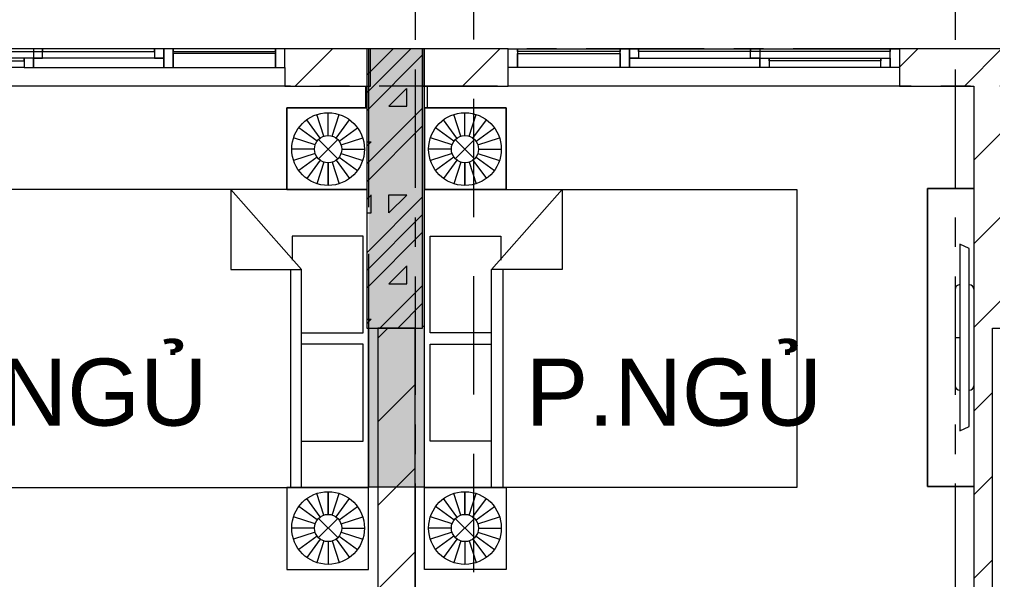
# Model space of a CAD drawing. Header units: millimetres. Extents: x -20144 to 117103, y -11426 to 48263.
# Drawn here: x 85876 to 91101, y 39752 to 42757 of the extents above; entities that cross this region are included whole.
import ezdxf

# ---------------------------------------------------------------- set-up
doc = ezdxf.new("R2010")
doc.units = ezdxf.units.MM
doc.linetypes.add('Grid Line', pattern=[22.225, 12.7, -3.175, 3.175, -3.175])
doc.linetypes.add('HIDDEN2', pattern=[4.7625, 3.175, -1.5875])
for name, color, linetype, lineweight in [('CHU', 181, 'Continuous', 5), ('CUA', 31, 'Continuous', 9), ('HATCH-TUONG', 152, 'Continuous', 9), ('KI-HIEU-1', 151, 'Continuous', 9), ('NET CAT', 3, 'Continuous', 5), ('NET-CAT', 3, 'Continuous', 9), ('NET-THAY', 2, 'Continuous', 15), ('THIET BI', 44, 'Continuous', 5), ('TRUC', 225, 'Continuous', 5)]:
    doc.layers.add(name, color=color, linetype=linetype, lineweight=lineweight)
doc.styles.add('Arial_4', font='arial.ttf', dxfattribs={"height": 360})
pattern_1 = [(45, (71000, 0), (-224.5064, 224.5064), [])]

# ---------------------------------------------------------------- blocks, each defined once
blk = doc.blocks.new('ALC1807-ASCENT PLAZA-KET CAU 1_rvt-1-MẶT BẰNG TẦNG 5 ĐẾN TẦNG 22')
at = {"layer": 'NET CAT'}
blk.add_hatch(color=7, dxfattribs=at).paths.add_polyline_path([(16750.5, 40249.9), (17050.5, 40249.9), (17050.5, 42599.9), (16750.5, 42599.9), (16750.5, 41005.7)], flags=0)
at = {"layer": 'NET CAT', "color": 90, "lineweight": 13}
for p, q in [((17050.5, 42599.9), (16750.5, 42599.9)), ((16750.5, 42599.9), (16750.5, 41749.9)), ((17050.5, 41749.9), (17050.5, 42599.9)), ((16750.5, 41499.9), (16750.5, 40249.9)), ((17050.5, 40249.9), (17050.5, 41499.9)), ((16750.5, 40249.9), (17050.5, 40249.9))]:
    blk.add_line(p, q, dxfattribs=at)
blk = doc.blocks.new('X-PHONG NGU 2 - X-PHONG NGU 2_Recovery_-378306-MẶT BẰNG TẦNG 23')
at = {"layer": 'CUA'}
for p, q in [((-1000, 0), (-1050, 0)), ((-1050, 0), (-1050, -100)), ((-450, 0), (-1000, 0)), ((-1000, 0), (-1000, -75)), ((-1000, -100), (-1000, 0)), ((-450, -75), (-450, 0)), ((-400, 0), (-450, 0)), ((-450, 0), (-450, -100)), ((300, 0), (-400, 0)), ((-400, 0), (-400, -50)), ((-400, -100), (-400, 0)), ((300, -50), (300, 0)), ((350, 0), (300, 0)), ((300, 0), (300, -50)), ((350, -50), (350, 0)), ((350, 0), (950, 0)), ((1000, 0), (950, 0)), ((950, 0), (950, -50)), ((1050, 0), (1000, 0)), ((1000, 0), (1000, -100)), ((1000, -50), (1000, 0)), ((1050, -100), (1050, 0)), ((-400, -50), (300, -50)), ((-350, -50), (-400, -50)), ((-400, -50), (-400, -100)), ((-350, -100), (-350, -50)), ((300, -50), (250, -50)), ((250, -50), (250, -100)), ((300, -50), (350, -50)), ((300, -100), (300, -50)), ((950, -35), (350, -35)), ((350, -35), (350, -50)), ((350, -50), (950, -50)), ((950, -50), (950, -35)), ((950, -50), (1000, -50)), ((-1050, -100), (-1000, -100)), ((-1000, -75), (-450, -75)), ((-450, -85), (-1000, -85)), ((-1000, -85), (-1000, -100)), ((-1000, -100), (-450, -100)), ((-450, -100), (-450, -85)), ((-450, -100), (-400, -100)), ((-400, -100), (-350, -100)), ((250, -85), (-350, -85)), ((-350, -85), (-350, -100)), ((-350, -100), (250, -100)), ((1000, -85), (250, -85)), ((250, -85), (250, -100)), ((250, -100), (250, -85)), ((250, -100), (1000, -100)), ((250, -100), (300, -100)), ((1000, -100), (1000, -85)), ((1000, -100), (1050, -100))]:
    blk.add_line(p, q, dxfattribs=at)
blk = doc.blocks.new('X-GIUONG - X-GIUONG-V91-MẶT BẰNG TẦNG 23')
at = {"layer": 'THIET BI'}
for p, q in [((-1239, -9.9), (-1239, -439)), ((-1239, -439), (-1239, -9.9)), ((-1039.2, -147.8), (-1076.9, -31.8)), ((-1016.6, -144.2), (-1016.6, -22.2)), ((-993.9, -147.8), (-956.3, -31.8)), ((-800, -439), (-800, -9.9)), ((-800, -9.9), (-800, -2000)), ((-800, -9.9), (-800, -439)), ((-800, -9.9), (-800, -2000)), ((-550, -30), (-550, -410)), ((-30, -30), (-550, -30)), ((800, 0), (-55.4, 0)), ((800, 0), (-55.4, 0)), ((-30, -360), (-30, -30)), ((30, -30), (30, -360)), ((550, -30), (30, -30)), ((550, -360), (550, -30)), ((1239, 0), (800, 0)), ((800, 0), (800, -439)), ((800, -2000), (800, 0)), ((1239, 0), (800, 0)), ((800, 0), (800, -439)), ((800, -2000), (800, 0)), ((993.9, -147.8), (956.3, -31.8)), ((1016.6, -144.2), (1016.6, -22.2)), ((1039.2, -147.8), (1076.9, -31.8)), ((1239, -439), (1239, 0)), ((1239, -439), (1239, 0)), ((-1075.8, -174.4), (-1174.4, -102.7)), ((-1059.6, -158.2), (-1131.2, -59.5)), ((-973.5, -158.2), (-901.9, -59.5)), ((-957.4, -174.4), (-858.7, -102.7)), ((957.4, -174.4), (858.7, -102.7)), ((973.5, -158.2), (901.9, -59.5)), ((1059.6, -158.2), (1131.2, -59.5)), ((1075.8, -174.4), (1174.4, -102.7)), ((-1086.1, -194.8), (-1202.1, -157.1)), ((-1068.3, -269.1), (-964.8, -165.6)), ((-1068.3, -165.6), (-964.8, -269.1)), ((-947, -194.8), (-831, -157.1)), ((947, -194.8), (831, -157.1)), ((1068.3, -269.1), (964.8, -165.6)), ((1068.3, -165.6), (964.8, -269.1)), ((1086.1, -194.8), (1202.1, -157.1)), ((-1089.7, -217.4), (-1211.7, -217.4)), ((-1086.1, -240), (-1202.1, -277.7)), ((-1075.8, -260.4), (-1174.4, -332.1)), ((-957.4, -260.4), (-858.7, -332.1)), ((-947, -240), (-831, -277.7)), ((-943.4, -217.4), (-821.4, -217.4)), ((-821.4, -217.4), (-943.4, -217.4)), ((943.4, -217.4), (821.4, -217.4)), ((821.4, -217.4), (943.4, -217.4)), ((947, -240), (831, -277.7)), ((957.4, -260.4), (858.7, -332.1)), ((1075.8, -260.4), (1174.4, -332.1)), ((1086.1, -240), (1202.1, -277.7)), ((1089.7, -217.4), (1211.7, -217.4)), ((-1059.6, -276.6), (-1131.2, -375.2)), ((-1039.2, -287), (-1076.9, -402.9)), ((-1016.6, -290.5), (-1016.6, -412.5)), ((-993.9, -287), (-956.3, -402.9)), ((-973.5, -276.6), (-901.9, -375.2)), ((973.5, -276.6), (901.9, -375.2)), ((993.9, -287), (956.3, -402.9)), ((1016.6, -290.5), (1016.6, -412.5)), ((1039.2, -287), (1076.9, -402.9)), ((1059.6, -276.6), (1131.2, -375.2)), ((-370, -360), (-800, -740)), ((-370, -740), (-370, -360)), ((800, -360), (-370, -360)), ((-550, -410), (-420, -410)), ((-1239, -439), (-800, -439)), ((-800, -439), (-1239, -439)), ((-370, -420), (800, -420)), ((800, -439), (1239, -439)), ((800, -439), (1239, -439)), ((-800, -740), (-370, -740)), ((-800, -2000), (800, -2000)), ((-800, -2000), (800, -2000))]:
    blk.add_line(p, q, dxfattribs=at)
for centre, radius in [((-1016.6, -217.4), 195.1), ((1016.6, -217.4), 195.1), ((-1016.6, -217.4), 73.2), ((1016.6, -217.4), 73.2)]:
    blk.add_circle(centre, radius, dxfattribs=at)
blk = doc.blocks.new('X-PHONG NGU 2 - X-PHONG NGU 2_Recovery_-626354-MẶT BẰNG TẦNG 23')
at = {"layer": 'CUA'}
for p, q in [((-1050, 100), (-1000, 100)), ((-1050, 0), (-1050, 100)), ((-1000, 100), (-450, 100)), ((-1000, 85), (-1000, 100)), ((-1000, 100), (-1000, 0)), ((-450, 85), (-1000, 85)), ((-1000, 75), (-450, 75)), ((-1000, 0), (-1000, 75)), ((-450, 100), (-450, 85)), ((-450, 100), (-400, 100)), ((-450, 0), (-450, 100)), ((-450, 75), (-450, 0)), ((-400, 100), (-350, 100)), ((-400, 50), (-400, 100)), ((-400, 100), (-400, 0)), ((-350, 100), (250, 100)), ((-350, 85), (-350, 100)), ((-350, 100), (-350, 50)), ((250, 85), (-350, 85)), ((250, 100), (1000, 100)), ((250, 85), (250, 100)), ((250, 100), (250, 85)), ((250, 100), (300, 100)), ((250, 50), (250, 100)), ((1000, 85), (250, 85)), ((300, 100), (300, 50)), ((1000, 100), (1000, 85)), ((1000, 100), (1050, 100)), ((1000, 0), (1000, 100)), ((1050, 100), (1050, 0)), ((-1000, 0), (-1050, 0)), ((-450, 0), (-1000, 0)), ((-400, 0), (-450, 0)), ((-400, 50), (300, 50)), ((-400, 0), (-400, 50)), ((-350, 50), (-400, 50)), ((300, 0), (-400, 0)), ((300, 50), (250, 50)), ((300, 50), (300, 0)), ((300, 50), (350, 50)), ((300, 0), (300, 50)), ((350, 0), (300, 0)), ((350, 50), (950, 50)), ((350, 35), (350, 50)), ((350, 50), (350, 0)), ((950, 35), (350, 35)), ((950, 0), (350, 0)), ((950, 50), (950, 35)), ((950, 50), (1000, 50)), ((950, 0), (950, 50)), ((1000, 0), (950, 0)), ((1000, 50), (1000, 0)), ((1050, 0), (1000, 0))]:
    blk.add_line(p, q, dxfattribs=at)
blk = doc.blocks.new('X-TV - X-TV-629878-MẶT BẰNG TẦNG 23')
at = {"layer": 'THIET BI'}
for p, q in [((0, -250), (0, -0.1)), ((0, -0.1), (0, -250)), ((322.5, -25), (300, -75)), ((1277.5, -25), (322.5, -25)), ((1300, -75), (1277.5, -25)), ((1600, -0.1), (1600, -250)), ((1600, -250), (1600, -0.1)), ((300, -75), (1300, -75)), ((540, -100), (1060, -100)), ((800, -100), (800, -75)), ((1600, -250), (0, -250)), ((0, -250), (1600, -250))]:
    blk.add_line(p, q, dxfattribs=at)
for centre, start_param, end_param in [((540, -25), 0.006734, 1.570796), ((1060, -25), 4.712389, 6.276452), ((540, -75), 1.570796, 3.141593), ((1060, -75), 3.141593, 4.712389)]:
    blk.add_ellipse(centre, major_axis=(0, 25), ratio=0.9, start_param=start_param, end_param=end_param, dxfattribs=at)
blk = doc.blocks.new('X-GIUONG - X-GIUONG-V94-MẶT BẰNG TẦNG 23')
at = {"layer": 'THIET BI'}
for p, q in [((-800, 2000), (800, 2000)), ((-800, 0), (-800, 2000)), ((-800, 0), (-800, 2000)), ((-800, 2000), (800, 2000)), ((800, 2000), (800, 0)), ((800, 2000), (800, 0)), ((-800, 740), (-370, 740)), ((-370, 360), (-800, 740)), ((-370, 740), (-370, 360)), ((-1239, 439), (-800, 439)), ((-1239, 0), (-1239, 439)), ((-1239, 439), (-1239, 0)), ((-800, 439), (-1239, 439)), ((-800, 439), (-800, 0)), ((-800, 0), (-800, 439)), ((-370, 420), (800, 420)), ((800, 439), (1239, 439)), ((800, 0), (800, 439)), ((800, 439), (1239, 439)), ((800, 0), (800, 439)), ((1239, 439), (1239, 0)), ((1239, 439), (1239, 0)), ((-1059.6, 276.6), (-1131.2, 375.2)), ((-1039.2, 287), (-1076.9, 402.9)), ((-1016.6, 290.5), (-1016.6, 412.5)), ((-993.9, 287), (-956.3, 402.9)), ((-973.5, 276.6), (-901.9, 375.2)), ((-550, 410), (-420, 410)), ((-550, 30), (-550, 410)), ((973.5, 276.6), (901.9, 375.2)), ((993.9, 287), (956.3, 402.9)), ((1016.6, 290.5), (1016.6, 412.5)), ((1039.2, 287), (1076.9, 402.9)), ((1059.6, 276.6), (1131.2, 375.2)), ((-1075.8, 260.4), (-1174.4, 332.1)), ((-957.4, 260.4), (-858.7, 332.1)), ((800, 360), (-370, 360)), ((-30, 360), (-30, 30)), ((30, 30), (30, 360)), ((550, 360), (550, 30)), ((957.4, 260.4), (858.7, 332.1)), ((1075.8, 260.4), (1174.4, 332.1)), ((-1086.1, 240), (-1202.1, 277.7)), ((-1068.3, 269.1), (-964.8, 165.6)), ((-1068.3, 165.6), (-964.8, 269.1)), ((-947, 240), (-831, 277.7)), ((947, 240), (831, 277.7)), ((1068.3, 269.1), (964.8, 165.6)), ((1068.3, 165.6), (964.8, 269.1)), ((1086.1, 240), (1202.1, 277.7)), ((-1089.7, 217.4), (-1211.7, 217.4)), ((-943.4, 217.4), (-821.4, 217.4)), ((-821.4, 217.4), (-943.4, 217.4)), ((943.4, 217.4), (821.4, 217.4)), ((821.4, 217.4), (943.4, 217.4)), ((1089.7, 217.4), (1211.7, 217.4)), ((-1086.1, 194.8), (-1202.1, 157.1)), ((-1075.8, 174.4), (-1174.4, 102.7)), ((-1059.6, 158.2), (-1131.2, 59.5)), ((-973.5, 158.2), (-901.9, 59.5)), ((-957.4, 174.4), (-858.7, 102.7)), ((-947, 194.8), (-831, 157.1)), ((947, 194.8), (831, 157.1)), ((957.4, 174.4), (858.7, 102.7)), ((973.5, 158.2), (901.9, 59.5)), ((1059.6, 158.2), (1131.2, 59.5)), ((1075.8, 174.4), (1174.4, 102.7)), ((1086.1, 194.8), (1202.1, 157.1)), ((-1039.2, 147.8), (-1076.9, 31.8)), ((-1016.6, 144.2), (-1016.6, 22.2)), ((-993.9, 147.8), (-956.3, 31.8)), ((993.9, 147.8), (956.3, 31.8)), ((1016.6, 144.2), (1016.6, 22.2)), ((1039.2, 147.8), (1076.9, 31.8)), ((-800, 0), (-1239, 0)), ((-1239, 0), (-800, 0)), ((800, 0), (-800, 0)), ((800, 0), (-800, 0)), ((-30, 30), (-550, 30)), ((550, 30), (30, 30)), ((1239, 0), (800, 0)), ((1239, 0), (800, 0))]:
    blk.add_line(p, q, dxfattribs=at)
for centre, radius in [((-1016.6, 217.4), 195.1), ((1016.6, 217.4), 195.1), ((-1016.6, 217.4), 73.2), ((1016.6, 217.4), 73.2)]:
    blk.add_circle(centre, radius, dxfattribs=at)

msp = doc.modelspace()

# ---------------------------------------------------------------- hatches: boundary and pattern name
at = {"layer": 'HATCH-TUONG', "lineweight": 5}
h = msp.add_hatch(dxfattribs=at)
h.set_pattern_fill('FP_4', color=256, style=0, pattern_type=2)
h.set_pattern_definition(pattern_1)
h.paths.add_polyline_path([(84800.5, 42399.9), (85200.5, 42399.9), (85200.5, 42599.9), (84600.5, 42599.9), (84600.5, 42399.9)], flags=0)
h.paths.add_polyline_path([(87300.5, 42399.9), (87760.4, 42399.9), (87760.4, 42599.9), (87300.5, 42599.9), (87300.5, 42499.9)], flags=0)
h = msp.add_hatch(dxfattribs=at)
h.set_pattern_fill('FP_4', color=256, style=0, pattern_type=2)
h.set_pattern_definition(pattern_1)
h.paths.add_polyline_path([(91200.5, 42399.9), (91200.5, 42599.9), (90600.5, 42599.9), (90600.5, 42399.9), (91000.5, 42399.9)], flags=0)
h.paths.add_polyline_path([(88500.5, 42399.9), (88500.5, 42599.9), (88040.6, 42599.9), (88040.6, 42399.9)], flags=0)
h = msp.add_hatch(dxfattribs=at)
h.set_pattern_fill('FP_4', color=256, style=0, pattern_type=2)
h.set_pattern_definition(pattern_1)
h.paths.add_polyline_path([(91200.5, 41099.9), (91200.5, 42399.9), (91000.5, 42399.9), (91000.5, 41099.9), (91100.5, 41099.9)], flags=0)
h = msp.add_hatch(dxfattribs=at)
h.set_pattern_fill('FP_4', color=256, style=0, pattern_type=2)
h.set_pattern_definition(pattern_1)
h.paths.add_polyline_path([(87831.4, 34199.9), (88000.5, 34199.9), (88000.5, 41100), (87800.5, 41100), (87800.5, 34199.9)], flags=0)
h = msp.add_hatch(dxfattribs=at)
h.set_pattern_fill('FP_4', color=256, style=0, pattern_type=2)
h.set_pattern_definition(pattern_1)
h.paths.add_polyline_path([(88000.5, 34199.9), (88000.5, 41100), (87800.5, 41100), (87800.5, 34199.9), (87831.4, 34199.9)], flags=0)
h = msp.add_hatch(dxfattribs=at)
h.set_pattern_fill('FP_4', color=256, style=0, pattern_type=2)
h.set_pattern_definition(pattern_1)
h.paths.add_polyline_path([(91100.5, 37299.9), (91100.5, 37449.9), (91000.5, 37449.9), (91000.5, 37299.9)], flags=0)
h.paths.add_polyline_path([(91100.5, 38349.9), (91100.5, 41099.9), (91000.5, 41099.9), (91000.5, 38349.9)], flags=0)
at = {"layer": 'NET CAT'}
h = msp.add_hatch(dxfattribs=at)
h.set_pattern_fill('FP_1', color=256, style=0, pattern_type=2)
h.set_pattern_definition([(45, (71095.25, 0), (-476.246, 476.246), []), (45, (71190.5, 0), (-476.246, 476.246), []), (45, (71000, 0), (-476.246, 476.246), []), (45, (71476.25, 0), (-476.246, 476.246), []), (45, (71571.5, 0), (-476.246, 476.246), []), (0, (71381, 95.25), (0, 952.5), [95.25, -857.25]), (0, (71476.25, 190.5), (0, 952.5), [95.25, -857.25]), (45, (71381, 95.25), (0, 952.491), [134.683, -1212.342]), (45, (71476.25, 95.25), (0, 952.491), [134.683, -1212.342]), (0, (71381, 95.25), (0, 952.5), [95.25, -857.25]), (90, (70904.75, 95.25), (-952.5, 6e-14), [95.25, -857.25]), (90, (71000, 95.25), (-952.5, 6e-14), [190.5, -762]), (45, (70904.75, 190.5), (0, 952.491), [134.683, -1212.342]), (90, (71762, 381), (-952.5, 6e-14), [95.25, -857.25]), (0, (71666.75, 381), (0, 952.5), [95.25, -857.25]), (45, (71666.75, 381), (0, 952.491), [134.683, -1212.342]), (0, (71857.25, 95.25), (0, 952.5), [95.25, -857.25]), (0, (71857.25, 571.5), (0, 952.5), [95.25, -857.25]), (90, (72047.75, 666.75), (-952.5, 6e-14), [95.25, -857.25]), (45, (71857.25, 571.5), (0, 952.491), [269.367, -1077.659]), (45, (71952.5, 571.5), (0, 952.491), [134.683, -1212.342]), (45, (72143, 762), (0, 952.491), [134.683, -1212.342]), (0, (72143, 857.25), (0, 952.5), [95.25, -857.25]), (90, (72143, 762), (-952.5, 6e-14), [95.25, -857.25]), (0, (71476.25, 762), (0, 952.5), [95.25, -857.25]), (0, (71666.75, 857.25), (0, 952.5), [95.25, -857.25]), (90, (71571.5, 762), (-952.5, 6e-14), [95.25, -857.25]), (90, (71666.75, 762), (-952.5, 6e-14), [95.25, -857.25]), (45, (71476.25, 762), (0, 952.491), [134.684, -1212.342]), (45, (71666.75, 762), (0, 952.491), [134.684, -1212.342]), (135, (71119, 214.8), (-952.491, 6e-14), [134.683, -1212.342]), (135, (71238.1, 333.4), (-952.491, 6e-14), [134.683, -1212.342]), (135, (71309.56, 404.8), (-952.491, 6e-14), [134.683, -1212.342]), (135, (71333.4, 428.6), (-952.491, 6e-14), [134.683, -1212.342]), (135, (71381, 476.25), (-952.491, 6e-14), [134.684, -1212.342]), (135, (71404.8, 500.06), (-952.491, 6e-14), [134.683, -1212.342]), (135, (71476.25, 571.5), (-952.491, 6e-14), [134.684, -1212.342]), (135, (71523.9, 619.1), (-952.491, 6e-14), [134.684, -1212.342]), (45, (71119, 214.8), (0, 952.491), [95.25, -1251.775]), (45, (71238.1, 333.4), (0, 952.491), [67.361, -1279.665]), (45, (71404.8, 500.06), (0, 952.491), [67.361, -1279.665]), (45, (71309.56, 595.3), (0, 952.491), [67.361, -1279.665]), (45, (71476.25, 571.5), (0, 952.491), [67.361, -1279.665]), (45, (71381, 666.75), (0, 952.491), [67.361, -1279.665]), (0, (71024.2, 309.5), (0, 952.5), [190.043, -762.457]), (0, (71238.1, 523.9), (0, 952.5), [95.25, -857.25])])
h.paths.add_polyline_path([(88040.5, 41099.9), (88040.5, 42599.9), (87740.5, 42599.9), (87740.5, 41099.9), (87831.4, 41099.9)], flags=0)

# ---------------------------------------------------------------- linework, layer by layer
at = {"layer": 'KI-HIEU-1', "linetype": 'HIDDEN2', "ltscale": 200}
msp.add_line((88315.5, -7833.5), (88315.5, 45196.8), dxfattribs=at)
at = {"layer": 'NET CAT', "lineweight": 13}
for p, q in [((87740.5, 42599.9), (87740.5, 41099.9)), ((88040.5, 42599.9), (87740.5, 42599.9)), ((88040.5, 41099.9), (88040.5, 42599.9)), ((87740.5, 41099.9), (88040.5, 41099.9))]:
    msp.add_line(p, q, dxfattribs=at)
at = {"layer": 'NET-CAT', "lineweight": 15}
for p, q in [((87760.4, 42599.9), (87300.5, 42599.9)), ((87760.4, 42399.9), (87760.4, 42599.9)), ((88500.5, 42599.9), (88040.6, 42599.9)), ((88040.6, 42599.9), (88040.6, 42399.9)), ((91200.5, 42599.9), (90600.5, 42599.9)), ((87300.5, 42499.9), (87300.5, 42399.9)), ((88500.5, 42399.9), (88500.5, 42499.9)), ((90600.5, 42499.9), (90600.5, 42399.9)), ((87300.5, 42399.9), (87760.4, 42399.9)), ((88040.6, 42399.9), (88500.5, 42399.9)), ((90600.5, 42399.9), (91000.5, 42399.9)), ((91000.5, 42399.9), (91000.5, 41099.9)), ((87800.5, 41100), (87800.5, 34199.9)), ((88000.5, 41100), (87800.5, 41100)), ((87800.5, 41100), (87800.5, 39099.9)), ((88000.5, 41100), (87800.5, 41100)), ((88000.5, 39099.9), (88000.5, 41100)), ((88000.5, 34199.9), (88000.5, 41100)), ((91000.5, 41099.9), (91000.5, 38349.9)), ((91100.5, 41099.9), (91200.5, 41099.9)), ((91100.5, 38349.9), (91100.5, 41099.9))]:
    msp.add_line(p, q, dxfattribs=at)
at = {"layer": 'NET-THAY', "lineweight": 9}
for p, q in [((87300.5, 42399.9), (85200.5, 42399.9)), ((87735.6, 42283.6), (87735.6, 42399.9)), ((88065.5, 42399.9), (88065.5, 42283.6)), ((90600.5, 42399.9), (88500.5, 42399.9)), ((88050.6, 41110.1), (88040.5, 41110.1))]:
    msp.add_line(p, q, dxfattribs=at)
at = {"layer": 'TRUC', "linetype": 'Grid Line', "ltscale": 50}
for p, q in [((88000.5, 43599.9), (88000.5, -4500.1)), ((90900.5, 43599.9), (90900.5, -4500.1)), ((114000.5, 42599.9), (59963.7, 42599.9)), ((114000.5, 42399.9), (56593, 42399.9))]:
    msp.add_line(p, q, dxfattribs=at)

# ---------------------------------------------------------------- block references
at = {"lineweight": 5}
msp.add_blockref('ALC1807-ASCENT PLAZA-KET CAU 1_rvt-1-MẶT BẰNG TẦNG 5 ĐẾN TẦNG 22', (71000, -0.1), dxfattribs=at)
at = {"lineweight": 9}
for name, p, rotation in [('X-PHONG NGU 2 - X-PHONG NGU 2_Recovery_-378306-MẶT BẰNG TẦNG 23', (86250.5, 42499.9), 180), ('X-GIUONG - X-GIUONG-V91-MẶT BẰNG TẦNG 23', (87750.5, 41044.5), 270), ('X-GIUONG - X-GIUONG-V94-MẶT BẰNG TẦNG 23', (88050.6, 41044.5), 270), ('X-TV - X-TV-629878-MẶT BẰNG TẦNG 23', (91000.6, 41850.3), 270)]:
    msp.add_blockref(name, p, dxfattribs=dict(at, rotation=rotation))
msp.add_blockref('X-PHONG NGU 2 - X-PHONG NGU 2_Recovery_-626354-MẶT BẰNG TẦNG 23', (89550.5, 42499.9), dxfattribs=at)

# ---------------------------------------------------------------- texts
at = {"layer": 'CHU', "color": 7, "char_height": 360, "width": 1577.62, "attachment_point": 3, "line_spacing_factor": 0.936439, "style": 'Arial_4'}
for insert in [(86886.7, 40937.3), (90186.7, 40937.3)]:
    msp.add_mtext('\\pt2540,5080,7620,10160,12700,15240,17780,20320,22860,25400,27940,30480,33020,35560,38100,40640,43180,45720,48260,50800,53340,55880,58420,60960,63500,66040,68580,71120,73660,76200,78740,81280;P.NGỦ', dxfattribs=dict(at, insert=insert))

doc.saveas('drawing.dxf')
